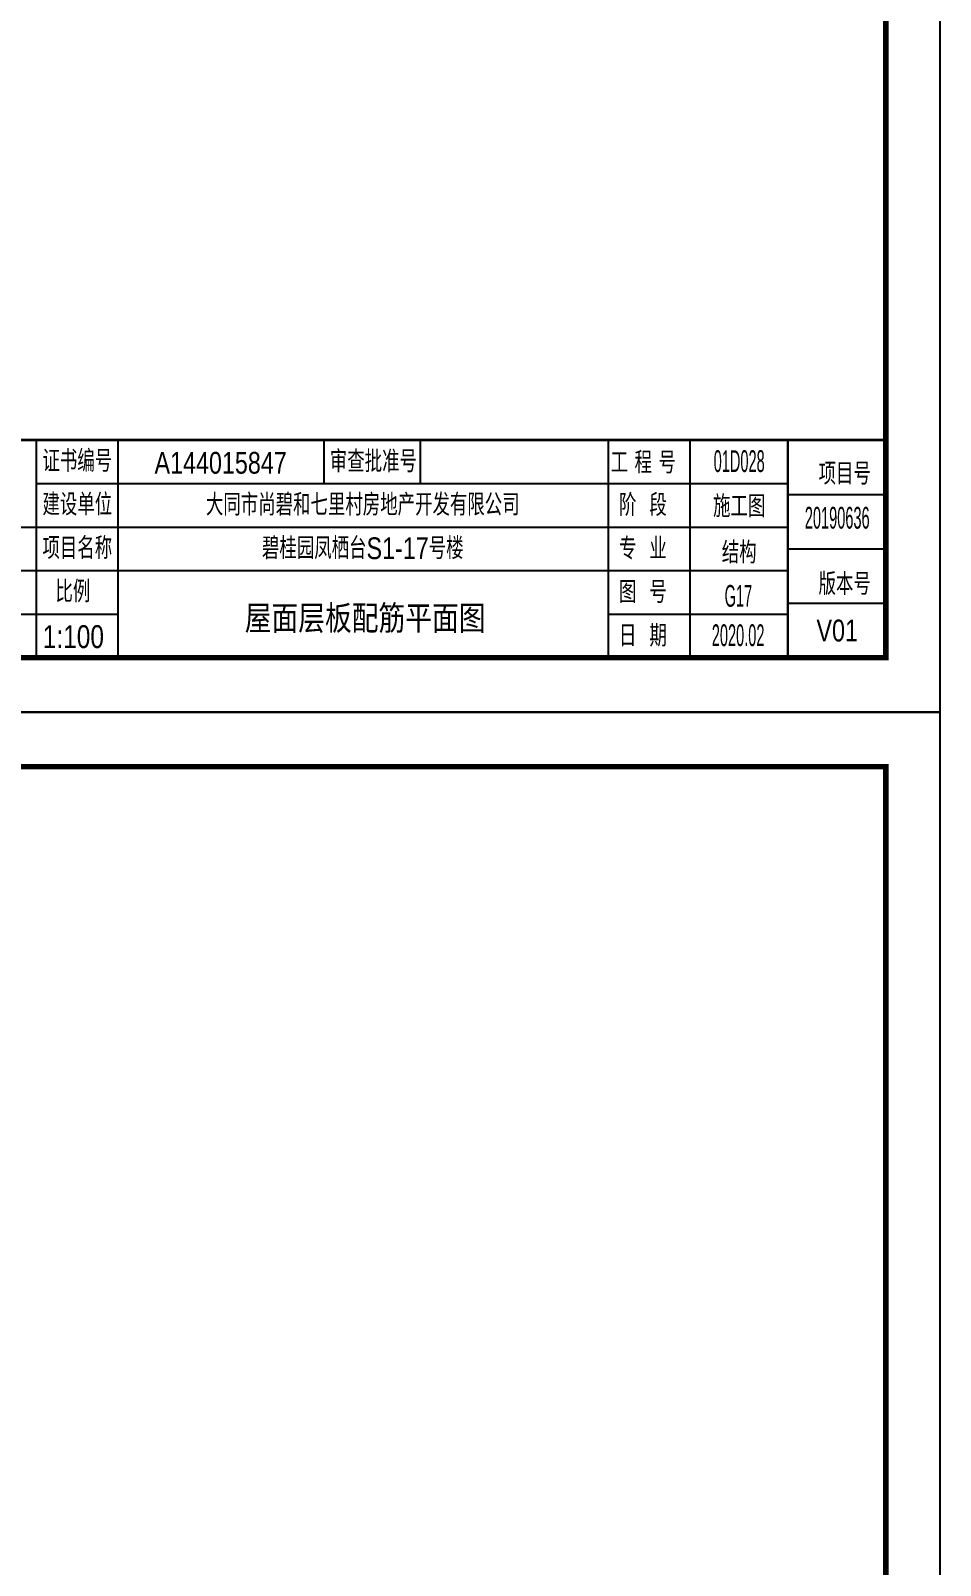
# Model space of a CAD drawing. Extents: x -129922 to 1190196, y -520662 to 139923.
# Drawn here: x 637375 to 654076, y -475457 to -447265 of the extents above; entities that cross this region are included whole.
import ezdxf
from ezdxf.enums import TextEntityAlignment as Align

# ---------------------------------------------------------------- set-up
doc = ezdxf.new("R2010")
doc.units = 0
doc.header["$LTSCALE"] = 1000
doc.header["$MEASUREMENT"] = 0
doc.layers.add('Y-云图图框', color=7, linetype='Continuous')
doc.styles.add('_YT_Name', font='', dxfattribs={"width": 0.8})
doc.styles.add('_YT_Sign_Text', font='ros.shx', dxfattribs={"width": 0.8, "bigfont": 'hztxt.shx'})
doc.styles.get("Standard").update_dxf_attribs({"font": 'gbenor.shx', "bigfont": 'gbcbig.shx'})
doc.styles.get('_YT_Name').set_extended_font_data('SimHei')

# ---------------------------------------------------------------- blocks, each defined once
blk = doc.blocks.new('ECMCTK_A1_横_单行图名--0')
for p, q in [((674.98, 50), (674.98, 26)), ((675, 50), (675, 10)), ((689.98, 50), (689.98, 10)), ((727.8, 50), (727.8, 42)), ((745.48, 50), (745.48, 42)), ((780, 50), (780, 10)), ((795, 50), (795, 10)), ((813, 50.01), (831, 50)), ((813, 50.01), (813, 10)), ((675, 42), (813, 42)), ((813, 40.01), (831, 40.01)), ((573, 34), (813, 34)), ((813, 30.01), (831, 30)), ((573, 26), (813, 26)), ((813, 20), (831, 20)), ((573, 18), (689.96, 18)), ((780, 18), (813, 18))]:
    blk.add_line(p, q)
at = {"color": 4}
blk.add_lwpolyline([(0, 0), (841, 0), (841, 594), (0, 594)], close=True, dxfattribs=at)
for points, const_width in [([(25, 10), (831, 10), (831, 584), (25, 584)], 1), ([(573, 10), (831, 10), (831, 50), (573, 50)], 0.45)]:
    blk.add_lwpolyline(points, close=True, dxfattribs=dict(const_width=const_width))
at = {"const_width": 0.45}
for points in [[(573, 10), (573, 50.01), (813, 50.01)], [(813, 50.01), (813, 10)]]:
    blk.add_lwpolyline(points, dxfattribs=at)
at = {"style": '_YT_Sign_Text', "width": 0.8}
for s, p in [('证书编号', (676.15, 44.14)), ('审查批准号', (728.91, 44.06)), ('工 程 号', (780.47, 43.85)), ('项目号', (818.65, 41.8)), ('建设单位', (676.15, 36.14)), ('阶  段', (782.01, 36.05)), ('项目名称', (676.15, 28.14)), ('专  业', (782.01, 28.05)), ('版本号', (818.65, 21.55)), ('比例', (678.54, 20.16)), ('图  号', (782.01, 20.05)), ('日  期', (782.01, 12.05))]:
    blk.add_text(s, height=4, dxfattribs=at).set_placement(p)
at = {"color": 80, "flags": 3}
for tag, height, p in [('YTHQINS', 3, (34.31, 585.5)), ('ECMCKEY', 3, (292.07, 288.23)), ('YTTQINS', 5.62, (848.03, 12.81)), ('YTFRAME', 3, (652.76, 5.84)), ('YTBARCODE_T1', 3, (749.78, 5.95))]:
    blk.add_attdef(tag, text='', height=height, dxfattribs=at).set_placement(p, align=Align.MIDDLE_CENTER)
for tag, height, style, width, p in [('证书编号', 4, '_YT_Sign_Text', 0.8, (708.87, 43.81)), ('审查批准号', 4, '_YT_Sign_Text', 0.8, (761.06, 43.81)), ('工程号', 4, '_YT_Sign_Text', 0.5, (804.08, 44.12)), ('设计单位', 6, '_YT_Name', 0.8, (623.75, 38.6)), ('建设单位', 4, '_YT_Sign_Text', 0.8, (734.96, 36.11)), ('阶段', 4, '_YT_Sign_Text', 0.8, (804.08, 35.81)), ('项目号', 4, '_YT_Sign_Text', 0.5, (822.08, 33.72)), ('项目名称', 4, '_YT_Sign_Text', 0.8, (734.96, 28.11)), ('专业', 4, '_YT_Sign_Text', 0.8, (804.08, 27.31)), ('图纸编号', 4, '_YT_Sign_Text', 0.5, (803.93, 19.36)), ('图纸名称', 4.5, '_YT_Name', 0.8, (735.39, 15.06)), ('版本号', 4, '_YT_Sign_Text', 0.8, (822.08, 13)), ('出图比例', 4.2, '_YT_Sign_Text', 0.8, (681.82, 11.78)), ('日期', 4, '_YT_Sign_Text', 0.5, (803.88, 12.13))]:
    blk.add_attdef(tag, text='', height=height, dxfattribs=dict(style=style, width=width)).set_placement(p, align=Align.CENTER)
at = {"style": '_YT_Sign_Text', "width": 0.8, "flags": 3}
for tag, p, height in [('[审定人]', (590.95, 27.81), 4.1), ('{审定人}', (605.87, 26.45), 6.24), ('[校对人]', (642.23, 27.82), 4.1), ('{校对人}', (658.35, 26.53), 6.24), ('{审核人}', (606.98, 18.44), 6.24), ('{设计人}', (658.48, 18.54), 6.24), ('[审核人]', (591.01, 19.76), 4.1), ('[设计人]', (642.47, 20.21), 4.1), ('{项目负责人}', (608.28, 10.72), 6.24), ('{专业负责人}', (658.58, 10.36), 6.24), ('[项目负责人]', (590.78, 12.01), 4.1), ('[专业负责人]', (642.74, 11.77), 4.1)]:
    blk.add_attdef(tag, p, '', height=height, dxfattribs=at)
at = {"color": 80, "flags": 3}
for tag, p in [('YTQRCODE', (551.04, 11.91)), ('YTBZSIT', (25, 10)), ('EXT_TK_LEFT', (25, 10))]:
    blk.add_attdef(tag, p, '', height=3, dxfattribs=at)

msp = doc.modelspace()

# ---------------------------------------------------------------- block references
at = {"layer": 'Y-云图图框'}
ref = msp.add_blockref('ECMCTK_A1_横_单行图名--0', (569976.1, -459784.2), dxfattribs=dict(at, xscale=100, yscale=100, zscale=100))
ref.add_attrib('图纸编号', 'G17', dxfattribs={"layer": '0', "height": 400, "style": '_YT_Sign_Text', "width": 0.5}).set_placement((650368.9, -457847.9), align=Align.CENTER)
ref.add_attrib('图纸名称', '屋面层板配筋平面图', dxfattribs={"layer": '0', "height": 450, "style": '_YT_Name', "width": 0.8}).set_placement((643515, -458277.8), align=Align.CENTER)
ref.add_attrib('版本号', 'V01', dxfattribs={"layer": '0', "height": 400, "style": '_YT_Sign_Text', "width": 0.8}).set_placement((652183.8, -458484), align=Align.CENTER)
ref.add_attrib('项目名称', '碧桂园凤栖台S1-17号楼', dxfattribs={"layer": '0', "height": 400, "style": '_YT_Sign_Text', "width": 0.8}).set_placement((643472.1, -456972.8), align=Align.CENTER)
ref.add_attrib('出图比例', '1:100', dxfattribs={"layer": '0', "height": 420, "style": '_YT_Sign_Text', "width": 0.8}).set_placement((638158.5, -458606), align=Align.CENTER)
ref.add_attrib('工程号', '01D028', dxfattribs={"layer": '0', "height": 400, "style": '_YT_Sign_Text', "width": 0.5}).set_placement((650383.7, -455371.9), align=Align.CENTER)
ref.add_attrib('阶段', '施工图', dxfattribs={"layer": '0', "height": 400, "style": '_YT_Sign_Text', "width": 0.8}).set_placement((650383.7, -456202.8), align=Align.CENTER)
ref.add_attrib('专业', '结构', dxfattribs={"layer": '0', "height": 400, "style": '_YT_Sign_Text', "width": 0.8}).set_placement((650383.7, -457053.2), align=Align.CENTER)
ref.add_attrib('日期', '2020.02', dxfattribs={"layer": '0', "height": 400, "style": '_YT_Sign_Text', "width": 0.5}).set_placement((650364, -458571.3), align=Align.CENTER)
ref.add_attrib('项目号', '20190636', dxfattribs={"layer": '0', "height": 400, "style": '_YT_Sign_Text', "width": 0.5}).set_placement((652183.8, -456412.1), align=Align.CENTER)
ref.add_attrib('建设单位', '大同市尚碧和七里村房地产开发有限公司', dxfattribs={"layer": '0', "height": 400, "style": '_YT_Sign_Text', "width": 0.8}).set_placement((643472.1, -456172.8), align=Align.CENTER)
ref.add_attrib('证书编号', 'A144015847', dxfattribs={"layer": '0', "height": 400, "style": '_YT_Sign_Text', "width": 0.8}).set_placement((640862.6, -455403), align=Align.CENTER)
at = {"layer": 'Y-云图图框', "xscale": 100, "yscale": 100, "zscale": 100}
msp.add_blockref('ECMCTK_A1_横_单行图名--0', (569976.1, -519184.2), dxfattribs=at)

doc.saveas('drawing.dxf')
